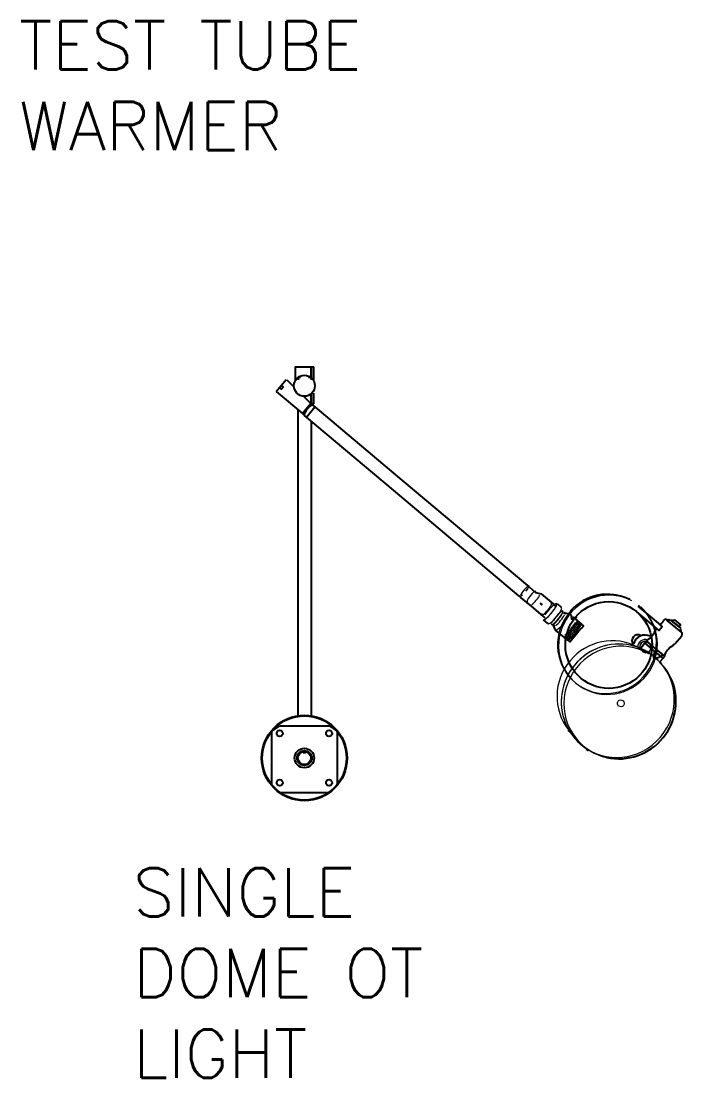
# Model space of a CAD drawing. Extents: x 3485972 to 3601240, y -673889 to -591207.
# Drawn here: x 3492844 to 3494212, y -610766 to -608582 of the extents above; entities that cross this region are included whole.
import ezdxf

# ---------------------------------------------------------------- set-up
doc = ezdxf.new("R2010")
doc.units = 0
doc.header["$LTSCALE"] = 6
doc.header["$MEASUREMENT"] = 0
doc.layers.get('0').update_dxf_attribs({"linetype": 'CONTINUOUS'})
doc.layers.add('equipment desc', color=50, linetype='CONTINUOUS')
doc.layers.add('medical equipment', color=4, linetype='CONTINUOUS')
doc.styles.get("Standard").update_dxf_attribs({"font": 'SIMPLEX'})

# ---------------------------------------------------------------- blocks, each defined once
blk = doc.blocks.new('A$C45EC780B')
at = {"color": 0, "linetype": 'ByBlock', "ltscale": 25.4, "flags": 128}
for points in [[(-19.4, 812.5), (-19.4, 840.8), (14.7, 840.8)], [(14.7, 840.8), (14.7, 818.2)], [(14.7, 818.2), (14.7, 840.8)], [(14.7, 840.8), (20.3, 840.8)], [(20.3, 812.5), (20.3, 840.8)], [(20.3, 835.2), (20.3, 840.8)], [(-13.7, 818.2), (-13.7, 812.5)], [(-13.7, 818.2), (-8, 818.2)], [(-13.7, 818.2), (-13.7, 812.5)], [(-8, 818.2), (-13.7, 818.2)], [(9, 818.2), (14.7, 818.2)], [(14.7, 818.2), (9, 818.2)], [(14.7, 835.2), (14.7, 812.5)], [(-60.9, 787.5), (-39, 813.6)], [(-38, 812.7), (-22.3, 797.3)], [(-60.9, 787.5), (-4.4, 740.1)], [(-2.2, 777.6), (18.5, 757.8)], [(14.7, 784.1), (14.7, 761.5)], [(14.7, 784.1), (14.7, 761.4)], [(14.7, 778.4), (14.7, 761.4)], [(14.7, 761.4), (14.7, 778.4)], [(20.3, 761.4), (20.3, 784.1)], [(14.1, 762.1), (-4.4, 740.1)], [(-4.4, 740.1), (13.8, 761.8)], [(4.3, 732.8), (22.5, 754.5)], [(20.3, 761.4), (14.7, 761.4)], [(18.2, 758.1), (209.6, 597.3)], [(-13.7, 539.8), (-13.7, 747.9)], [(-4.4, 740.1), (-0.1, 736.4)], [(-0.1, 736.4), (-4.4, 740.1)], [(4.3, 732.8), (-0.1, 736.4)], [(191.3, 575.6), (4.3, 732.8)], [(14.7, 724), (14.7, 539.8)], [(209.6, 597.3), (479.4, 370.6)], [(461.1, 348.8), (191.3, 575.6)], [(-13.7, 147.6), (-13.7, 539.8)], [(14.7, 539.8), (14.7, 147.6)], [(483.7, 366.9), (479.4, 370.6)], [(483.7, 366.9), (496.7, 356)], [(461.1, 348.8), (465.4, 345.2)], [(478.5, 334.2), (465.4, 345.2)], [(496.7, 356), (509.1, 353)], [(509.1, 353), (530.8, 334.7)], [(487.2, 326.9), (478.5, 334.2)], [(508.9, 308.7), (487.2, 326.9)], [(511.2, 329), (506.8, 332.7)], [(506.8, 332.7), (511.2, 329)], [(506.8, 332.7), (511.2, 329)], [(511.2, 329), (506.8, 332.7)], [(530.8, 334.7), (535.1, 331.1)], [(535.1, 331.1), (539.5, 327.4)], [(543.1, 331.8), (551.8, 324.5)], [(717, 326.5), (721.3, 322.9)], [(721.3, 322.9), (764.8, 286.3)], [(513.2, 305), (508.9, 308.7)], [(517.6, 301.4), (513.2, 305)], [(522.6, 289.7), (513.9, 297)], [(556.9, 312.8), (561.2, 309.2)], [(556.9, 312.8), (569.2, 309.9)], [(569.2, 309.9), (572.8, 314.2)], [(569.2, 309.9), (573.5, 306.2), (574.2, 298.2), (577.9, 302.6), (582.2, 298.9)], [(585.9, 303.3), (582.2, 298.9)], [(582.2, 298.9), (595.5, 287.8)], [(714, 314.2), (761.8, 274)], [(810.5, 270.2), (780.1, 295.7)], [(788.1, 296.4), (796.1, 297.1)], [(809.8, 278.2), (788.1, 296.4)], [(788.1, 296.4), (805.4, 281.8)], [(809.1, 286.2), (796.1, 297.1)], [(539.3, 283.1), (535, 286.8)], [(540, 275.1), (535, 286.8)], [(566.3, 253), (540, 275.1)], [(566.3, 253), (570.6, 249.4), (574.3, 253.7), (577.9, 258.1), (585.2, 266.8), (588.9, 271.1), (596.2, 279.8), (599.8, 284.1), (595.5, 287.8)], [(757.5, 277.7), (761.8, 274), (765.5, 278.4), (769.1, 282.7), (764.8, 286.3)], [(764.8, 286.3), (772.1, 295)], [(809.1, 286.2), (805.4, 281.8)], [(731.9, 247.2), (735.6, 251.6)], [(757.3, 233.3), (735.6, 251.6)], [(811.2, 262.2), (796.6, 244.8)], [(716.6, 237.9), (721, 234.2)], [(721, 234.2), (731.9, 247.2)], [(753.6, 229), (731.9, 247.2)], [(753.6, 229), (731.9, 247.2)], [(750.7, 216.7), (753.6, 229)], [(753.6, 229), (757.3, 233.3)], [(766.7, 218), (753.6, 229)], [(766.7, 218), (753.6, 229)], [(770.3, 222.4), (757.3, 233.3)], [(755, 213), (750.7, 216.7)], [(755, 213), (750.7, 216.7)], [(766.7, 218), (755, 213)], [(771, 214.4), (763.7, 205.7)], [(763.7, 205.7), (768.1, 202.1)], [(770.3, 222.4), (766.7, 218)], [(771, 214.4), (766.7, 218)], [(771, 214.4), (766.7, 218)], [(774.7, 218.7), (770.3, 222.4)], [(774.7, 218.7), (771, 214.4)], [(-13.7, 90.9), (-13.7, 147.6)], [(14.7, 147.6), (14.7, 90.9)], [(-70.4, 56.8), (-53.4, 68.2)], [(54.4, 68.2), (-53.4, 68.2)], [(54.4, 68.2), (71.4, 56.8)], [(-70.4, 56.8), (-70.4, -56.9)], [(71.4, -56.9), (71.4, 56.8)], [(571.3, 56.1), (566.9, 59.8)], [(3.3, 11.2), (-2.3, 11.2)], [(3.3, 11.2), (-2.3, 11.2)], [(611.1, 15.2), (606.7, 18.9)], [(14.7, -0.2), (14.7, -5.9)], [(-53.4, -74), (-70.4, -56.9)], [(71.4, -56.9), (54.4, -74)], [(-53.4, -74), (54.4, -74)]]:
    blk.add_lwpolyline(points, dxfattribs=at)
blk.add_lwpolyline([(-49.9, 800.6), (-45.6, 796.9), (-49.2, 792.6), (-53.6, 796.2)], close=True, dxfattribs=at)
at = {"color": 0, "linetype": 'ByBlock', "ltscale": 25.4}
for centre, radius in [((0, 800), 22.5), ((0, 0), 92), ((0, 0), 90.5), ((-53, 53), 6.5), ((53, 53), 6.5), ((0, 0), 21), ((0, 0), 21), ((0, 0), 16), ((0, 0), 15.7), ((0, 0), 14), ((-53, -53), 6.5), ((53, -53), 6.5)]:
    blk.add_circle(centre, radius, dxfattribs=at)
at = {"color": 0, "linetype": 'ByBlock'}
blk.add_circle((654.4, 242.9), 93.2, dxfattribs=at)
at = {"color": 0, "linetype": 'ByBlock', "ltscale": 25.4}
for centre, radius, start, end in [((37.3, 724.8), 40, 119.8734, 162.7816), ((652.1, 244.8), 107, 63.7547, 138.7806), ((776.1, 293.1), 5, 33.3573, 154.763), ((783.5, 293.5), 3.48, 32.3152, 146.9107), ((711.1, 291.6), 46.6, 301.4238, 336.8413), ((759.5, 273), 5.19, 113.3007, 177.0454), ((807.3, 288.5), 1, 152.4763, 307.857), ((806.5, 274.2), 3.48, 314.9878, 50.2199), ((717, 252), 12.7, 138.8803, 217.0389), ((717, 252), 12.7, 62.3103, 138.8803), ((732.3, 239.1), 25.2, 63.4915, 166.1392), ((807.4, 266.9), 5, 309.0782, 46.5004), ((817, 202.6), 46.6, 122.4673, 159.1402), ((790.4, 247), 5.19, 290.888, 340.2127), ((675.8, 121.4), 123.1, 257.7066, 24.1698), ((1.5, 0), 16.8, 230.3783, 240.964)]:
    blk.add_arc(centre, radius, start, end, dxfattribs=at)
at = {"color": 0, "linetype": 'ByBlock', "lineweight": 0, "ltscale": 25.4}
for centre, major_axis, ratio, start_param, end_param in [((0, 784.9), (-16, 0), 0.399104, 0.153398, 1.114218), ((0, 784.9), (-16, 0), 0.399104, 2.074318, 2.998244), ((474.1, 359.5), (9, 10.7), 0.177636, 4.745311, 10.157295), ((474.1, 359.5), (-9, -10.7), 0.177636, 1.603719, 2.24314), ((650.5, 245.2), (69.2, 82.3), 0.980271, 0.230394, 6.29723), ((652.8, 243.3), (69.2, 82.3), 0.980271, 0.2053, 6.270906), ((488.1, 347.8), (9, 10.7), 0.197657, 5.762645, 9.814295), ((496, 341.1), (-10.6, -12.6), 0.197657, 0.635084, 2.53375), ((521, 320.1), (-10.8, -12.8), 0.197657, 5.736217, 9.946524), ((527.8, 314.4), (-14.5, -17.2), 0.197657, 0.121689, 4.119483), ((527.8, 314.4), (-14.5, -17.2), 0.197657, 0.121689, 5.278921), ((521, 320.1), (-11.3, -13.4), 0.197657, 1.043303, 2.136629), ((538.3, 305.5), (-14.5, -17.2), 0.197657, 5.886742, 9.806079), ((543.2, 301.4), (-12.2, -14.5), 0.197657, 5.623519, 10.056784), ((543.6, 301.1), (-12.2, -14.5), 0.197657, 0.681311, 5.536434), ((543.6, 301.1), (-12.2, -14.5), 0.197657, 0.681311, 3.85973), ((543.6, 301.1), (11.9, 14.2), 0.197657, 3.822903, 5.629851), ((553.7, 292.6), (15.3, 18.3), 0.197657, 3.315252, 6.116725), ((547.9, 297.5), (-12.2, -14.5), 0.197657, 0.688165, 2.481493), ((573.2, 276.2), (15.3, 18.2), 0.197657, 2.768303, 6.64205), ((570.9, 278.1), (15.3, 18.2), 0.197657, 3.412999, 6.022723), ((569, 279.8), (-15.3, -18.2), 0.197657, 0.712828, 2.450047), ((577.7, 272.4), (-15.3, -18.2), 0.197657, 5.869689, 9.822625), ((575.5, 274.3), (-15.3, -18.2), 0.197657, 0.227142, 2.923739), ((579.2, 271.2), (-15.3, -18.3), 0.197657, 0.386782, 2.769657), ((579.2, 271.2), (15.3, 18.3), 0.197657, 3.528375, 5.911249), ((660.2, 134.5), (76.2, 90.7), 0.980271, 0.203012, 2.941681), ((673.8, 123.1), (79.1, 94.1), 0.980271, 6.246797, 12.435109), ((678.5, 119.2), (78.5, 93.4), 0.980271, 0.15715, 6.298216), ((673.8, 123.1), (79.1, 94.1), 0.980271, 0.011403, 3.270912), ((732.5, 239), (10.2, 12.2), 0.980271, 0.326597, 2.331781), ((732.5, 239), (-10.2, -12.1), 0.980271, 3.468189, 5.473374), ((732.5, 239), (-7.71, -9.17), 0.980271, 3.608664, 5.797388), ((732.4, 239.1), (-7.2, -8.56), 0.980271, 3.597609, 5.808746), ((734.5, 237.3), (7.12, 8.47), 0.980271, 2.134795, 7.247659), ((678.5, 119.2), (78.5, 93.4), 0.980271, 5.851252, 6.298216), ((678.5, 119.2), (78.5, 93.4), 0.980271, 2.979391, 3.609429)]:
    blk.add_ellipse(centre, major_axis=major_axis, ratio=ratio, start_param=start_param, end_param=end_param, dxfattribs=at)
blk.add_ellipse((680.4, 117.5), major_axis=(-4.83, -5.74), ratio=0.980271, dxfattribs=at)

msp = doc.modelspace()

# ---------------------------------------------------------------- block references
at = {"layer": 'medical equipment', "xscale": 0.9615923391579045, "yscale": 0.9615923391579045, "zscale": 0.9615923391579045}
msp.add_blockref('A$C45EC780B', (3493430, -610105.1), dxfattribs=at)

# ---------------------------------------------------------------- texts
at = {"layer": 'equipment desc', "linetype": 'ByBlock', "char_height": 100, "attachment_point": 1}
for s, width, insert in [('TEST TUBE WARMER', 890.514, (3492840.1, -608582.3)), ('SINGLE DOME OT LIGHT', 956.813, (3493075.8, -610332.7))]:
    msp.add_mtext_dynamic_manual_height_columns(s, width=width, gutter_width=10, heights=[0], dxfattribs=dict(at, insert=insert))

doc.saveas('drawing.dxf')
